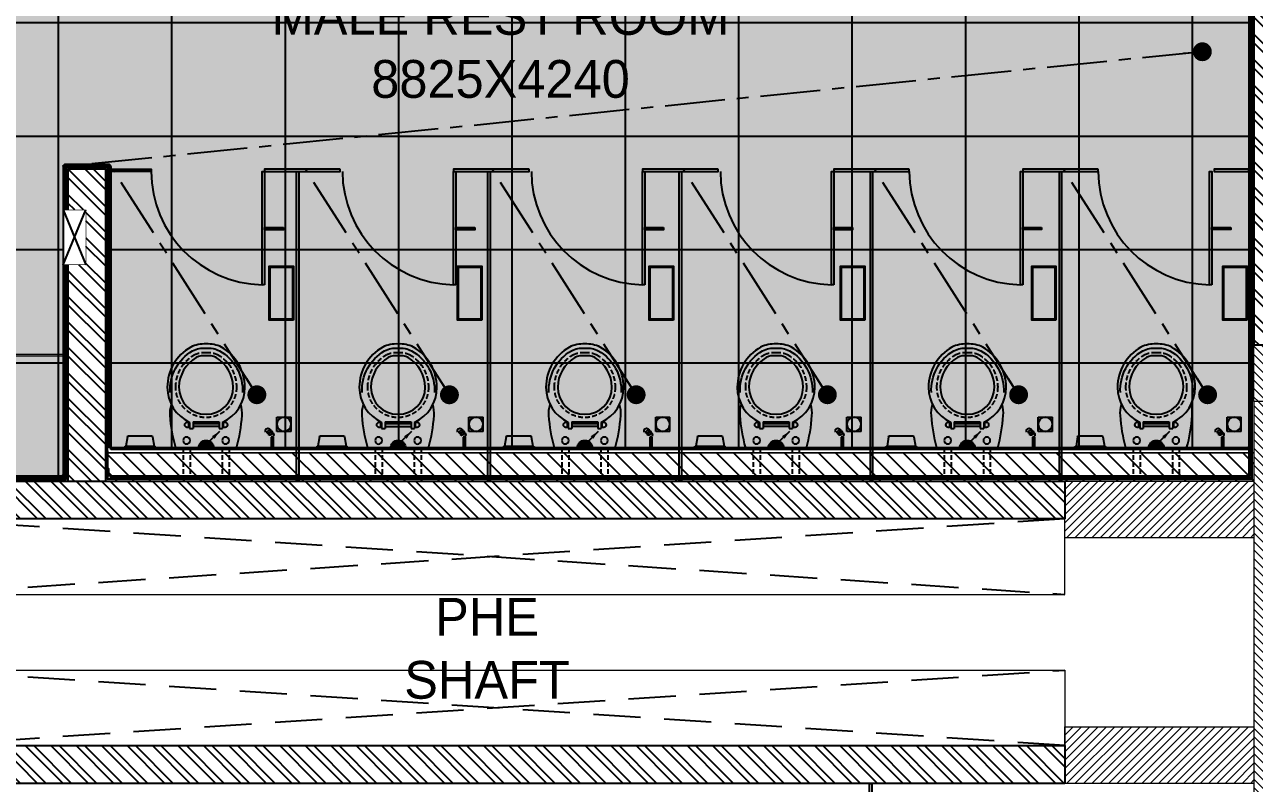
# Model space of a CAD drawing. Header units: millimetres. Extents: x 2335845 to 2509607, y 289014 to 361737.
# Drawn here: x 2369340 to 2375848, y 315482 to 319497 of the extents above; entities that cross this region are included whole.
import ezdxf

# ---------------------------------------------------------------- set-up
doc = ezdxf.new("R2010")
doc.units = ezdxf.units.MM
doc.linetypes.add('CENTER', pattern=[50.8, 31.75, -6.35, 6.35, -6.35])
doc.linetypes.add('HIDDEN', pattern=[0.375, 0.25, -0.125])
for name, color, linetype, lineweight in [('A-PLAN-COLUMN', 3, 'Continuous', 0), ('A-PLAN-RCC-HATCH', 8, 'Continuous', 13), ('A-PLAN-THIN', 251, 'Continuous', 15), ('TOA-FL-CPT-1', 8, 'Continuous', 5), ('TOA-FL-TILE-4', 8, 'Continuous', 5)]:
    doc.layers.add(name, color=color, linetype=linetype, lineweight=lineweight)
for name, color, linetype in [('A-PLAN-HATCH2', 8, 'Continuous'), ('A-PLAN-HIDDEN', 1, 'HIDDEN'), ('A-PLAN-PLASTER', 67, 'Continuous'), ('A-PLAN-SANITARY FIXTURES', 35, 'Continuous'), ('A-PLAN-SLOPE', 250, 'Continuous'), ('A-PLAN-TEXT', 4, 'Continuous'), ('A-PLAN-TILE', 32, 'Continuous'), ('A-PLAN-WALL', 6, 'Continuous'), ('A-PLAN-WALL HATCH', 8, 'Continuous'), ('TOA-FC-MODULAR', 7, 'Continuous')]:
    doc.layers.add(name, color=color, linetype=linetype)
doc.styles.add('ARIAL', font='arial.ttf')
doc.styles.get("Standard").update_dxf_attribs({"font": 'arial.ttf'})
doc.dimstyles.new('DIM40', dxfattribs={"dimtxt": 80, "dimasz": 20, "dimexe": 30, "dimexo": 25, "dimgap": 20, "dimtad": 1, "dimdec": 0, "dimzin": 0, "dimdsep": 46, "dimtxsty": 'Standard', "dimblk1": 'DOT', "dimblk2": 'DOT', "dimsah": 1, "dimcen": 0.09, "dimclrd": 1, "dimclre": 1, "dimclrt": 2, "dimadec": 0, "dimazin": 0, "dimtfac": 1, "dimtdec": 0, "dimtofl": 0, "dimtmove": 0, "dimatfit": 0, "dimldrblk": 'DOT', "dimfxl": 1, "dimtolj": 1, "dimtzin": 0, "dimarcsym": 0})

# ---------------------------------------------------------------- blocks, each defined once
blk = doc.blocks.new('Block-7 Lift Core')
at = {"layer": 'A-PLAN-RCC-HATCH'}
h = blk.add_hatch(dxfattribs=at)
h.set_pattern_fill('ANSI31', color=256, scale=10, angle=270, style=0)
h.set_pattern_definition([(315, (-209450, -299000), (22.4506403, 22.4506403), [])])
h.paths.add_polyline_path([(-2450, 1300), (-5250, 1300), (-5250, 1600), (-2450, 1600)])
h = blk.add_hatch(dxfattribs=at)
h.set_pattern_fill('ANSI31', color=256, scale=10, angle=270, style=0)
h.set_pattern_definition([(315, (-9550, -299000), (22.4506403, 22.4506403), [])])
h.paths.add_polyline_path([(-5050, -1300), (-5050, 1300), (-5250, 1300), (-5250, -1300)])
at = {"layer": 'A-PLAN-WALL HATCH'}
h = blk.add_hatch(dxfattribs=at)
h.set_pattern_fill('ANSI32', color=256, scale=10, angle=270, style=0)
h.set_pattern_definition([(315, (-209450, -290300), (67.35192, 67.35192), []), (315, (-209450, -290344.9), (67.35192, 67.35192), [])])
h.paths.add_polyline_path([(-5050, 1600), (-5050, 4200), (-5250, 4200), (-5250, 1600)])
at = {"layer": 'A-PLAN-COLUMN', "elevation": 0}
for points in [[(-2450, 1300), (-5250, 1300), (-5250, 1600), (-2450, 1600)], [(-5050, -1300), (-5050, 1300), (-5250, 1300), (-5250, -1300)]]:
    blk.add_lwpolyline(points, close=True, dxfattribs=at)
at = {"layer": 'A-PLAN-WALL', "elevation": 0}
blk.add_lwpolyline([(-5050, 1600), (-5050, 4200), (-5250, 4200), (-5250, 1600)], close=True, dxfattribs=at)
blk = doc.blocks.new('WC')
at = {"layer": 'A-PLAN-SANITARY FIXTURES', "color": 35}
for p, q in [((-64, 411.3), (-64, 288.3)), ((-59, 416.3), (-10, 424.7)), ((-10, 424.7), (-10, 274.8)), ((0, 433.3), (0, 266.3)), ((-59, 283.3), (-10, 274.8)), ((-162.6, -375), (-162.6, -450)), ((-87.6, -375), (-162.6, -375)), ((-87.6, -450), (-87.6, -375)), ((-56.5, -355), (-56.4, -344.5)), ((-56.5, -355), (0, -355)), ((-56.4, -344.5), (0, -344.5)), ((-87.6, -450), (-162.6, -450))]:
    blk.add_line(p, q, dxfattribs=at)
at = {"layer": 'A-PLAN-SANITARY FIXTURES'}
for p, q in [((0, 160.7), (0, -160.7)), ((-137.8, 68.9), (-103.3, 68.9)), ((-137.8, 68.9), (-137.8, -68.9)), ((-135.4, 87.3), (-103.3, 87.3)), ((-110.5, 92.1), (-134.3, 92.1)), ((-129.5, 68.9), (-129.5, -68.9)), ((-114.4, 68.9), (-114.4, -68.9)), ((-103.3, 87.3), (-103.3, 68.9)), ((-87.6, -70.4), (-20, -2.9)), ((-137.8, -68.9), (-103.3, -68.9)), ((-135.4, -87.3), (-103.3, -87.3)), ((-110.5, -92.1), (-134.3, -92.1)), ((-103.3, -68.9), (-103.3, -87.3))]:
    blk.add_line(p, q, dxfattribs=at)
at = {"layer": 'A-PLAN-SANITARY FIXTURES', "linetype": 'HIDDEN', "ltscale": 100}
for p, q in [((0, 121.7), (160.7, 121.7)), ((0, 85), (160.7, 85)), ((160.7, 121.7), (160.7, 85)), ((0, -85), (160.7, -85)), ((0, -121.7), (160.7, -121.7)), ((160.7, -85), (160.7, -121.7))]:
    blk.add_line(p, q, dxfattribs=at)
at = {"layer": 'A-PLAN-SANITARY FIXTURES'}
for points in [[(-550, 0, -0.12736), (-533.6, 81.5, -0.267926), (-321.6, 205.5, -0.291082), (-135.4, 87.3, -0.267926)], [(-292.7, 190, 0.282395), (-514.3, 71.3, 0.128205), (-528.2, 0, 0.128205), (-514.3, -71.3, 0.282395), (-292.7, -192.4)], [(0, 160.7, 0.051675), (-171.6, 190, 0.105989), (-229.1, 183.6, 0.06337)], [(-135.4, -87.3, -0.291082), (-321.6, -205.5, -0.267926), (-533.6, -81.5, -0.12736), (-550, 0, -0.12736)], [(0, -160.7, -0.051675), (-171.6, -190, -0.105989), (-229.1, -183.6, -0.06337)]]:
    blk.add_lwpolyline(points, format="xyb", dxfattribs=at)
at = {"layer": 'A-PLAN-SANITARY FIXTURES', "linetype": 'HIDDEN', "ltscale": 100}
blk.add_lwpolyline([(-505.2, 0, -0.129476), (-493.9, 60.6, -0.265771), (-321.5, 160.7, -1), (-321.5, -160.7, -0.265771), (-493.9, -60.6, -0.129476)], format="xyb", close=True, dxfattribs=at)
at = {"layer": 'A-PLAN-SANITARY FIXTURES'}
blk.add_lwpolyline([(-487.9, 0, -0.130858), (-478.6, 52.6, -0.264614), (-321.4, 143.5, -0.999609), (-321.4, -143.5, -0.264614), (-478.6, -52.6, -0.130858)], format="xyb", close=True, dxfattribs=at)
at = {"layer": 'A-PLAN-SANITARY FIXTURES', "const_width": 40}
blk.add_lwpolyline([(0, 20, 1), (0, -20, 1)], format="xyb", dxfattribs=at)
at = {"layer": 'A-PLAN-SANITARY FIXTURES'}
for centre in [(-39.3, 103.3), (-39.3, -103.3)]:
    blk.add_circle(centre, 18.4, dxfattribs=at)
at = {"layer": 'A-PLAN-SANITARY FIXTURES', "color": 35}
blk.add_circle((-125.1, -412.5), 37.5, dxfattribs=at)
for centre, radius, start, end in [((-59, 411.3), 5, 90, 180), ((0, 423.3), 10, 90.01201, 171.46923), ((-59, 288.3), 5, 180, 270), ((0, 276.3), 10, 188.53077, 269.98799), ((-90.9, -327.2), 13.4, 59.03852, 15.49678), ((-80.1, -336.9), 13.4, 80.60332, 25.70351), ((-69.4, -344.4), 13.4, 84.22203, 337.48366)]:
    blk.add_arc(centre, radius, start, end, dxfattribs=at)
at = {"layer": 'A-PLAN-SANITARY FIXTURES'}
for centre, radius, start, end in [((-122.4, 99), 13.8, 329.83099, 210.16901), ((0, 0), 40, 90.03581, 269.96419), ((-122.4, -99), 13.8, 149.83099, 30.16901)]:
    blk.add_arc(centre, radius, start, end, dxfattribs=at)
blk.add_solid([(-62.5, -31.2), (-48.4, -45.3), (-87.6, -70.4)], dxfattribs=at)
blk = doc.blocks.new('PH')
at = {"layer": 'A-PLAN-SANITARY FIXTURES'}
for points in [[(142.5, 135.5), (142.5, 7.5), (-142.5, 7.5), (-142.5, 135.5)], [(137.5, 130.5), (137.5, 12.5), (-137.5, 12.5), (-137.5, 130.5)]]:
    blk.add_lwpolyline(points, close=True, dxfattribs=at)
blk = doc.blocks.new('3')
at = {"layer": 'A-PLAN-SANITARY FIXTURES'}
blk.add_lwpolyline([(6494549.2, -2162401.7), (6494537.2, -2162401.7), (6494537.2, -2161801.7), (6494549.2, -2161801.7)], close=True, dxfattribs=at)
blk.add_arc((6494550.6, -2161800.4), 601.4, 180.11961, 268.72294, dxfattribs=at)
blk = doc.blocks.new('_DOT')
at = {"color": 0, "linetype": 'ByBlock'}
blk.add_line((-0.5, 0), (-1, 0), dxfattribs=at)
at = {"color": 0, "linetype": 'ByBlock', "const_width": 0.5}
blk.add_lwpolyline([(-0.25, 0, 1), (0.25, 0, 1)], format="xyb", close=True, dxfattribs=at)
blk = doc.blocks.new('Rest Room-1.01')
at = {"layer": 'A-PLAN-HATCH2'}
h = blk.add_hatch(dxfattribs=at)
h.set_pattern_fill('ANSI31', color=256, scale=20, style=0)
h.set_pattern_definition([(315, (-199381.59, 295668.05), (-44.901281, -44.901281), [])])
h.paths.add_polyline_path([(5118.4, -2402), (-956.6, -2402), (-956.6, -2252), (5118.4, -2252)])
at = {"layer": 'A-PLAN-RCC-HATCH'}
h = blk.add_hatch(dxfattribs=at)
h.set_pattern_fill('ANSI31', color=256, scale=250, angle=180, style=0)
h.set_pattern_definition([(225, (-17357.924, 426136.474), (22.097087, -22.097087), [])])
h.paths.add_polyline_path([(4118.4, -2402), (5118.4, -2402), (5118.4, -2702), (4118.4, -2702)])
h = blk.add_hatch(dxfattribs=at)
h.set_pattern_fill('ANSI31', color=256, scale=250, angle=180, style=0)
h.set_pattern_definition([(225, (-17357.924, 424836.474), (22.097087, -22.097087), [])])
h.paths.add_polyline_path([(4118.4, -3702), (5118.4, -3702), (5118.4, -4002), (4118.4, -4002)])
at = {"layer": 'A-PLAN-WALL HATCH'}
h = blk.add_hatch(dxfattribs=at)
h.set_pattern_fill('ANSI32', color=256, scale=10, style=0)
h.set_pattern_definition([(315, (-199382.59, 295668.05), (-67.35192, -67.35192), []), (315, (-199337.69, 295668.05), (-67.35192, -67.35192), [])])
h.paths.add_polyline_path([(-956.6, -752), (-1156.6, -752), (-1156.6, -967.7), (-1061.6, -967.7), (-1061.6, -1257.7), (-1156.6, -1257.7), (-1156.6, -2402), (-956.6, -2402)])
h = blk.add_hatch(dxfattribs=at)
h.set_pattern_fill('ANSI32', color=256, scale=10, angle=-180, style=0)
h.set_pattern_definition([(315, (-199381.59, 297068.05), (-67.35192, -67.35192), []), (315, (-199336.69, 297068.05), (-67.35192, -67.35192), [])])
h.paths.add_polyline_path([(4118.4, -2602), (-1931.6, -2602), (-1931.6, -2402), (4118.4, -2402)])
h = blk.add_hatch(dxfattribs=at)
h.set_pattern_fill('ANSI32', color=256, scale=10, angle=-180, style=0)
h.set_pattern_definition([(315, (-199381.59, 295668.05), (-67.35192, -67.35192), []), (315, (-199336.69, 295668.05), (-67.35192, -67.35192), [])])
h.paths.add_polyline_path([(4118.4, -4002), (-2446.7, -4002), (-2446.7, -3802), (4118.4, -3802)])
at = {"layer": 'A-PLAN-COLUMN', "elevation": 0}
for points in [[(4118.4, -2402), (5118.4, -2402), (5118.4, -2702), (4118.4, -2702)], [(4118.4, -3702), (5118.4, -3702), (5118.4, -4002), (4118.4, -4002)]]:
    blk.add_lwpolyline(points, close=True, dxfattribs=at)
at = {"layer": 'A-PLAN-HIDDEN', "ltscale": 1000}
for p, q in [((4118.4, -2602, 0), (-1931.6, -3002, 0)), ((-1931.6, -2602, 0), (4118.4, -3002)), ((4118.4, -3802, 0), (-1931.6, -3402, 0)), ((-1931.6, -3802, 0), (4118.4, -3402))]:
    blk.add_line(p, q, dxfattribs=at)
at = {"layer": 'A-PLAN-PLASTER', "elevation": 0}
for points in [[(1208.4, 1838), (1208.4, 1128), (1328.4, 1128), (1328.4, 1728), (5108.4, 1728), (5108.4, -2392), (-946.6, -2392), (-946.6, -742), (-1166.6, -742), (-1166.6, -967.7)], [(-4890.5, -2392), (-2041.6, -2392), (-2041.6, -1742), (-1921.6, -1742), (-1921.6, -2392), (-1166.6, -2392), (-1166.6, -1257.7)], [(-946.6, -2242), (-946.6, -2392)], [(5108.4, -2242), (5108.4, -2392)]]:
    blk.add_lwpolyline(points, dxfattribs=at)
at = {"layer": 'A-PLAN-SANITARY FIXTURES', "elevation": 0}
for points in [[(-716.4, -764), (-956.6, -764), (-956.6, -752), (-716.4, -752)], [(-16.4, -1060.8), (-16.4, -1072.8), (-116.4, -1072.8), (-116.4, -1060.8)], [(995.6, -1060.6), (995.6, -1072.6), (895.6, -1072.6), (895.6, -1060.6)], [(1995.6, -1060.4), (1995.6, -1072.4), (1895.6, -1072.4), (1895.6, -1060.4)], [(2995.6, -1060.2), (2995.6, -1072.2), (2895.6, -1072.2), (2895.6, -1060.2)], [(3995.6, -1060), (3995.6, -1072), (3895.6, -1072), (3895.6, -1060)], [(4996.6, -1059.8), (4996.6, -1071.8), (4896.6, -1071.8), (4896.6, -1059.8)]]:
    blk.add_lwpolyline(points, close=True, dxfattribs=at)
for points in [[(283.5, -751.9), (-116.5, -751.9), (-116.5, -763.9), (283.5, -763.9), (283.5, -751.9)], [(1283.5, -752.1), (883.5, -752.1), (883.5, -764.1), (1283.5, -764.1), (1283.5, -752.1)], [(2283.5, -751.9), (1883.5, -751.9), (1883.5, -763.9), (2283.5, -763.9), (2283.5, -751.9)], [(3295.5, -751.9), (2895.5, -751.9), (2895.5, -763.9), (3295.5, -763.9), (3295.5, -751.9)], [(4295.5, -751.9), (3895.5, -751.9), (3895.5, -763.9), (4295.5, -763.9), (4295.5, -751.9)], [(5092.4, -751.7), (4908.5, -751.7), (4908.5, -763.7), (5092.4, -763.7), (5092.4, -751.7)], [(-1181.6, -1257.7), (-1061.6, -967.7)], [(-1181.6, -967.7), (-1061.6, -1257.7)]]:
    blk.add_lwpolyline(points, dxfattribs=at)
at = {"layer": 'A-PLAN-SANITARY FIXTURES', "color": 35, "elevation": 0}
for points in [[(53.4, -763.9), (65.4, -763.9), (65.4, -2402), (53.4, -2402)], [(1065.4, -764.1), (1077.4, -764.1), (1077.4, -2402.1), (1065.4, -2402.1)], [(2077.4, -763.9), (2089.4, -763.9), (2089.4, -2402), (2077.4, -2402)], [(3089.4, -763.9), (3101.4, -763.9), (3101.4, -2402), (3089.4, -2402)], [(4089.4, -763.9), (4101.4, -763.9), (4101.4, -2402), (4089.4, -2402)], [(3096.4, -5639.8), (3084.4, -5639.8), (3084.4, -4001.8), (3096.4, -4001.8)]]:
    blk.add_lwpolyline(points, close=True, dxfattribs=at)
at = {"layer": 'A-PLAN-SANITARY FIXTURES', "color": 35, "const_width": 2.77, "elevation": 0}
blk.add_lwpolyline([(-1061.6, -1257.7), (-1181.6, -1257.7), (-1181.6, -967.7), (-1061.6, -967.7)], close=True, dxfattribs=at)
at = {"layer": 'A-PLAN-THIN'}
for p, q in [((-1182.7, -1732), (-1916.6, -1732)), ((-1182.7, -1742), (-1906.6, -1741.9)), ((5118.4, -2252), (-956.6, -2252))]:
    blk.add_line(p, q, dxfattribs=at)
at = {"layer": 'A-PLAN-THIN', "elevation": 0}
blk.add_lwpolyline([(5118.4, -2402), (-956.6, -2402), (-956.6, -2252), (5118.4, -2252)], close=True, dxfattribs=at)
for points in [[(-1931.6, -2702), (-1931.6, -3002), (4118.4, -3002), (4118.4, -2602)], [(-1931.6, -3702), (-1931.6, -3402), (4118.4, -3402), (4118.4, -3802)]]:
    blk.add_lwpolyline(points, dxfattribs=at)
at = {"layer": 'A-PLAN-TILE', "elevation": 0}
for points in [[(5093.4, 1707.7), (5101.4, 1707.7), (5101.4, -2221.5), (5093.4, -2221.5), (5093.4, 1707.7)], [(-1181.6, -737), (-1181.6, -2371), (-1173.6, -2371), (-1173.6, -1257.7)], [(-1173.6, -967.7), (-1173.6, -737), (-1181.6, -737)], [(-1171.6, -727), (-940.6, -727), (-940.6, -735), (-1171.6, -735), (-1171.6, -727), (-1171.6, -727)], [(-930.6, -737), (-930.6, -2221), (-938.6, -2221), (-938.6, -737), (-930.6, -737)], [(-930.6, -2235), (-930.6, -2227), (5093.4, -2227), (5093.4, -2235), (-930.6, -2235)], [(-1906.6, -2377), (-1173.6, -2377), (-1173.6, -2385), (-1906.6, -2385), (-1906.6, -2377)], [(5092.4, -2385), (5092.4, -2377), (-931.6, -2377), (-931.6, -2385), (5092.4, -2385)]]:
    blk.add_lwpolyline(points, dxfattribs=at)
at = {"layer": 'A-PLAN-TILE', "color": 8, "elevation": 0}
for points in [[(-1181.1, -737), (-1181.6, -737, -0.414214), (-1171.6, -727), (-1171.6, -772), (-1173.1, -772), (-1173.1, -729.2, 0.261434), (-1181.1, -737)], [(-931.1, -737), (-930.6, -737, 0.414214), (-940.6, -727), (-940.6, -772), (-939.1, -772), (-939.1, -729.2, -0.261434), (-931.1, -737)]]:
    blk.add_lwpolyline(points, format="xyb", dxfattribs=at)
for points in [[(-930.6, -2219, 0.079624), (-930.2, -2221.5), (-939.1, -2221.5), (-939.1, -2187), (-940.6, -2187), (-940.6, -2223), (-929.5, -2223, 0.267949), (-922.6, -2227), (-922.6, -2226, -0.414214), (-929.6, -2219)], [(5093.4, -2219, -0.079624), (5093, -2221.5), (5101.9, -2221.5), (5101.9, -2187), (5103.4, -2187), (5103.4, -2223), (5092.3, -2223, -0.267949), (5085.4, -2227), (5085.4, -2226, 0.414214), (5092.4, -2219)], [(-1182.1, -2368.5, -0.079624), (-1182.5, -2371), (-1173.6, -2371), (-1173.6, -2336.5), (-1172.1, -2336.5), (-1172.1, -2372.5), (-1183.2, -2372.5, -0.267949), (-1190.1, -2376.5), (-1190.1, -2375.5, 0.414214), (-1183.1, -2368.5)], [(-931.6, -2369, 0.079624), (-931.2, -2371.5), (-940.1, -2371.5), (-940.1, -2337), (-941.6, -2337), (-941.6, -2373), (-930.5, -2373, 0.267949), (-923.6, -2377), (-923.6, -2376, -0.414214), (-930.6, -2369)], [(5092.4, -2369, -0.079624), (5092, -2371.5), (5100.9, -2371.5), (5100.9, -2337), (5102.4, -2337), (5102.4, -2373), (5091.3, -2373, -0.267949), (5084.4, -2377), (5084.4, -2376, 0.414214), (5091.4, -2369)]]:
    blk.add_lwpolyline(points, format="xyb", close=True, dxfattribs=at)
at = {"layer": 'A-PLAN-TILE', "elevation": 0}
for points in [[(5092.4, -2371.5), (5100.4, -2371.5), (5100.4, -2223), (5092.4, -2223)], [(5101.4, -2371.5), (5093.4, -2371.5), (5093.4, -2223), (5101.4, -2223)]]:
    blk.add_lwpolyline(points, close=True, dxfattribs=at)
at = {"layer": 'A-PLAN-WALL', "elevation": 0}
for points in [[(-1156.6, -1257.7), (-1156.6, -2402), (-956.6, -2402), (-956.6, -752), (-1156.6, -752), (-1156.6, -967.7)], [(4118.4, -2602), (-1931.6, -2602), (-1931.6, -2402), (4118.4, -2402), (4118.4, -2602)], [(4118.4, -4002), (-2446.7, -4002), (-2446.7, -3802), (4118.4, -3802), (4118.4, -4002)]]:
    blk.add_lwpolyline(points, dxfattribs=at)
at = {"layer": 'A-PLAN-SANITARY FIXTURES', "extrusion": (0, 0, -1), "xscale": -1, "zscale": -1, "rotation": 359.9882290226562}
for p in [(6495109.7, 2159703.7), (6494097.7, 2159703.7), (6493097.7, 2159703.5), (6492097.7, 2159703.6), (6491097.7, 2159703.5), (6490097.7, 2159703.7)]:
    blk.add_blockref('3', p, dxfattribs=at)
at = {"layer": 'A-PLAN-SANITARY FIXTURES', "color": 35, "extrusion": (0, 0, -1), "xscale": -1, "zscale": -1}
for p, rotation in [((99.1, -1408.1), 90), ((-897.9, -1408.2), 90), ((-1911.8, -1408.2), 89.99426756612762), ((-2923.8, -1408.2), 89.99426756612762), ((-3935.8, -1408.2), 89.99426756612762), ((-4946.9, -1408.1), 90)]:
    blk.add_blockref('PH', p, dxfattribs=dict(at, rotation=rotation))
at = {"layer": 'A-PLAN-SANITARY FIXTURES', "color": 35}
for p, xscale, rotation in [((-425.6, -2227), -1, 90), ((590.4, -2227.1), -1, 90), ((1578.4, -2227), -0.9999999999999999, 90.00573243387238), ((2590.4, -2227), -0.9999999999999999, 90.00573243387238), ((3602.4, -2227), -0.9999999999999999, 90.00573243387238), ((4602.4, -2227), -1, 90)]:
    blk.add_blockref('WC', p, dxfattribs=dict(at, xscale=xscale, rotation=rotation))
at = {"layer": 'A-PLAN-SLOPE', "linetype": 'CENTER', "ltscale": 10}
for points in [[(4846.1, -130.6, 0), (-1056.1, -727, 0)], [(-157, -1945.5), (-917.4, -755)], [(862, -1945.7), (101.7, -755)], [(1849.9, -1945.5), (1089.4, -755)], [(2861.9, -1945.5), (2101.4, -755)], [(3873.9, -1945.5), (3113.4, -755)], [(4873.9, -1945.5), (4113.4, -755)]]:
    blk.add_leader(points, dimstyle='DIM40', override={"dimasz": 100, "dimclrd": 256}, dxfattribs=at)
blk = doc.blocks.new('CHOREE')
for name, p in [('Block-7 Lift Core', (-17467.8, -2050.2)), ('Rest Room-1.01', (-27836.2, 1231.8, 0))]:
    blk.add_blockref(name, p)
blk = doc.blocks.new('BIG CHOORE')
blk.add_blockref('CHOREE', (-2408, -1909))

msp = doc.modelspace()

# ---------------------------------------------------------------- hatches: boundary and pattern name
at = {"layer": 'TOA-FC-MODULAR'}
h = msp.add_hatch(dxfattribs=at)
h.set_pattern_fill('BRASS', color=253, scale=65, angle=45)
h.set_pattern_definition([(45, (2408113.76, 309771.23), (-291.8583, 291.8583), []), (45, (2407967.83, 309917.15), (-291.8583, 291.8583), [206.375, -103.1875])])
edge = h.paths.add_edge_path()
edge.add_line((2411179.683, 321856.624), (2411179.683, 320761.624))
edge.add_line((2411179.683, 320761.624), (2412294.683, 320761.625))
edge.add_arc((2412294.683, 320751.625), 10, -0.0000407, 90.0000407, ccw=False)
edge.add_line((2412304.683, 320751.625), (2412304.683, 317716.624))
edge.add_line((2412304.683, 317716.624), (2412944.683, 317716.624))
edge.add_arc((2412944.683, 317706.624), 10, -0.2612104, 90, ccw=False)
edge.add_line((2412954.683, 317706.578), (2412946.683, 317449.645))
edge.add_line((2412946.683, 317449.645), (2412791.698, 317451.218))
edge.add_line((2412791.698, 317451.218), (2412791.692, 317566.176))
edge.add_line((2412791.692, 317566.176), (2411454.681, 317566.624))
edge.add_line((2411454.681, 317566.624), (2411454.681, 315714.243))
edge.add_line((2411454.681, 315714.243), (2412791.692, 315714.073))
edge.add_line((2412791.692, 315714.073), (2412791.692, 316848.625))
edge.add_line((2412791.692, 316848.625), (2412954.686, 316848.625))
edge.add_line((2412954.686, 316848.625), (2412954.686, 315550.176))
edge.add_line((2412954.686, 315550.176), (2411454.681, 315550.176))
edge.add_line((2411454.681, 315550.176), (2411446.681, 310551.624))
edge.add_line((2411446.681, 310551.624), (2414356.33, 310554.526))
edge.add_line((2414356.33, 310554.526), (2415181.896, 315907.35))
edge.add_line((2415181.896, 315907.35), (2414598.773, 315997.171))
edge.add_arc((2414600.296, 316007.055), 10, 170.8500989, 261.2432085, ccw=False)
edge.add_line((2414590.423, 316008.645), (2414610.214, 316137.13))
edge.add_arc((2414619.854, 316135.645), 9.753, 79.7927599, 171.2432085, ccw=False)
edge.add_line((2414621.582, 316145.244), (2415288.752, 316042.729))
edge.add_line((2415288.752, 316042.729), (2416181.221, 321836.624))
edge.add_line((2416181.221, 321836.624), (2413604.683, 321836.624))
edge.add_line((2413604.683, 321836.624), (2413604.683, 320721.624))
edge.add_arc((2413594.683, 320721.624), 10, 270, 360, ccw=False)
edge.add_line((2413594.683, 320711.624), (2413464.683, 320711.624))
edge.add_arc((2413464.683, 320721.624), 10, 179.9971874, 270, ccw=False)
edge.add_line((2413454.683, 320721.624), (2413454.683, 321851.624))
edge.add_line((2413454.683, 321851.624), (2411179.683, 321856.624))
edge = h.paths.add_edge_path()
edge.add_line((2405369.683, 318461.624), (2407354.683, 318461.624))
edge.add_line((2407354.683, 318461.624), (2407354.683, 317561.124))
edge.add_arc((2407364.436, 317561.124), 9.753, 180, 271.4504486)
edge.add_line((2407364.683, 317551.374), (2408004.718, 317551.157))
edge.add_line((2408004.718, 317551.157), (2408004.718, 317449.645))
edge.add_line((2408004.718, 317449.645), (2408167.668, 317449.645))
edge.add_line((2408167.668, 317449.645), (2408167.668, 317551.312))
edge.add_line((2408167.668, 317551.312), (2409504.685, 317551.624))
edge.add_line((2409504.685, 317551.624), (2409504.685, 315714.073))
edge.add_line((2409504.685, 315714.073), (2408167.668, 315714.073))
edge.add_line((2408167.668, 315714.073), (2408167.668, 316848.625))
edge.add_line((2408167.668, 316848.625), (2408004.68, 316848.625))
edge.add_line((2408004.68, 316848.625), (2408004.68, 315550.176))
edge.add_line((2408004.68, 315550.176), (2409504.685, 315550.176))
edge.add_line((2409504.685, 315550.176), (2409504.685, 310551.624))
edge.add_line((2409504.685, 310551.624), (2405384.683, 310551.624))
edge.add_line((2405384.683, 310551.624), (2405384.683, 315051.624))
edge.add_line((2405384.683, 315051.624), (2406059.683, 315051.624))
edge.add_arc((2406059.683, 315061.624), 10, 270, 360)
edge.add_line((2406069.683, 315061.624), (2406069.683, 315191.624))
edge.add_arc((2406059.683, 315191.624), 10, 360, 450)
edge.add_line((2406059.683, 315201.624), (2405369.683, 315201.624))
edge.add_line((2405369.683, 315201.624), (2405369.683, 316746.331))
edge.add_line((2405369.683, 316746.331), (2406059.683, 316746.331))
edge.add_arc((2406059.683, 316756.331), 10, 270, 360)
edge.add_line((2406069.683, 316756.331), (2406069.683, 316886.331))
edge.add_arc((2406059.93, 316886.331), 9.753, 0, 91.4504489)
edge.add_line((2406059.683, 316896.081), (2405369.683, 316896.081))
edge.add_line((2405369.683, 316896.081), (2405369.683, 318461.624))
edge = h.paths.add_edge_path()
edge.add_line((2367514.683, 312121.624), (2367514.683, 313056.624))
edge.add_line((2367514.683, 313056.624), (2368810.183, 313056.624))
edge.add_arc((2368810.183, 313066.377), 9.753, 270, 361.4504486)
edge.add_line((2368819.933, 313066.624), (2368819.683, 315306.626))
edge.add_line((2368819.683, 315306.626), (2375819.683, 315306.626))
edge.add_line((2375819.683, 315306.626), (2375819.683, 311121.624))
edge.add_line((2375819.683, 311121.624), (2372219.683, 311121.624))
edge.add_line((2372219.683, 311121.624), (2372219.433, 311796.624))
edge.add_arc((2372209.426, 311796.621), 10.007, 0.0212207, 88.5283304)
edge.add_line((2372209.683, 311806.624), (2372079.683, 311806.624))
edge.add_arc((2372079.683, 311796.624), 10, 90, 180)
edge.add_line((2372069.683, 311796.624), (2372069.683, 311106.624))
edge.add_line((2372069.683, 311106.624), (2369624.949, 311106.624))
edge.add_line((2369624.949, 311106.624), (2369624.977, 312136.624))
edge.add_arc((2369614.977, 312136.624), 10, 359.9984427, 450.0015574)
edge.add_line((2369614.977, 312146.624), (2369484.977, 312146.624))
edge.add_arc((2369484.977, 312136.624), 10, 90, 180.0000003)
edge.add_line((2369474.977, 312136.624), (2369474.977, 311106.624))
edge.add_line((2369474.977, 311106.624), (2367514.683, 311106.624))
edge.add_line((2367514.683, 311106.624), (2367514.683, 312121.624))
edge = h.paths.add_edge_path()
edge.add_line((2365944.683, 318121.627), (2365944.683, 318296.624))
edge.add_line((2365944.683, 318296.624), (2367694.683, 318296.624))
edge.add_arc((2367694.683, 318306.624), 10, 270, 360)
edge.add_line((2367704.683, 318306.624), (2367704.683, 318436.624))
edge.add_arc((2367694.683, 318436.624), 10, 360, 450.0000003)
edge.add_line((2367694.683, 318446.624), (2367059.683, 318446.624))
edge.add_line((2367059.683, 318446.624), (2367059.683, 321281.624))
edge.add_line((2367059.683, 321281.624), (2371919.683, 321281.624))
edge.add_line((2371919.683, 321281.624), (2371919.933, 320606.624))
edge.add_arc((2371929.94, 320606.628), 10.007, 180.0212207, 268.5283304)
edge.add_line((2371929.683, 320596.624), (2372059.683, 320596.624))
edge.add_arc((2372059.683, 320606.624), 10, 270, 360.0000003)
edge.add_line((2372069.683, 320606.624), (2372069.683, 321196.624))
edge.add_line((2372069.683, 321196.624), (2375819.683, 321196.624))
edge.add_line((2375819.683, 321196.624), (2375819.683, 317256.622))
edge.add_line((2375819.683, 317256.622), (2369795.683, 317256.622))
edge.add_line((2369795.683, 317256.622), (2369795.683, 318746.624))
edge.add_arc((2369785.683, 318746.624), 10, 0, 90)
edge.add_line((2369785.683, 318756.624), (2369554.683, 318756.624))
edge.add_arc((2369554.683, 318746.624), 10, 90, 180)
edge.add_line((2369544.683, 318746.624), (2369544.683, 317106.624))
edge.add_line((2369544.683, 317106.624), (2368819.683, 317106.624))
edge.add_line((2368819.683, 317106.624), (2368819.683, 317746.624))
edge.add_arc((2368809.683, 317746.624), 10, 0, 90)
edge.add_line((2368809.683, 317756.624), (2368679.683, 317756.624))
edge.add_arc((2368679.683, 317746.624), 10, 90, 180)
edge.add_line((2368669.683, 317746.624), (2368669.683, 317106.624))
edge.add_line((2368669.683, 317106.624), (2365919.683, 317106.624))
edge.add_line((2365919.683, 317106.624), (2365919.667, 318121.627))
edge.add_line((2365919.667, 318121.627), (2365944.683, 318121.627))
h = msp.add_hatch(dxfattribs=at)
h.set_pattern_fill('_USER', color=252, scale=600, angle=270, double=1, pattern_type=0)
h.set_pattern_definition([(270, (2365919.7, 317106.6), (600, -1e-13), []), (0, (2365919.7, 317106.6), (0, 600), [])])
edge = h.paths.add_edge_path()
edge.add_line((2365944.683, 318121.627), (2365944.683, 318296.624))
edge.add_line((2365944.683, 318296.624), (2367694.683, 318296.624))
edge.add_arc((2367694.683, 318306.624), 10, 270, 360)
edge.add_line((2367704.683, 318306.624), (2367704.683, 318436.624))
edge.add_arc((2367694.683, 318436.624), 10, 360, 450.0000003)
edge.add_line((2367694.683, 318446.624), (2367059.683, 318446.624))
edge.add_line((2367059.683, 318446.624), (2367059.683, 321281.624))
edge.add_line((2367059.683, 321281.624), (2371919.683, 321281.624))
edge.add_line((2371919.683, 321281.624), (2371919.933, 320606.624))
edge.add_arc((2371929.94, 320606.628), 10.007, 180.0212207, 268.5283304)
edge.add_line((2371929.683, 320596.624), (2372059.683, 320596.624))
edge.add_arc((2372059.683, 320606.624), 10, 270, 360.0000003)
edge.add_line((2372069.683, 320606.624), (2372069.683, 321196.624))
edge.add_line((2372069.683, 321196.624), (2375819.683, 321196.624))
edge.add_line((2375819.683, 321196.624), (2375819.683, 317256.622))
edge.add_line((2375819.683, 317256.622), (2369795.683, 317256.622))
edge.add_line((2369795.683, 317256.622), (2369795.683, 318746.624))
edge.add_arc((2369785.683, 318746.624), 10, 0, 90)
edge.add_line((2369785.683, 318756.624), (2369554.683, 318756.624))
edge.add_arc((2369554.683, 318746.624), 10, 90, 180)
edge.add_line((2369544.683, 318746.624), (2369544.683, 317106.624))
edge.add_line((2369544.683, 317106.624), (2368819.683, 317106.624))
edge.add_line((2368819.683, 317106.624), (2368819.683, 317746.624))
edge.add_arc((2368809.683, 317746.624), 10, 0, 90)
edge.add_line((2368809.683, 317756.624), (2368679.683, 317756.624))
edge.add_arc((2368679.683, 317746.624), 10, 90, 180)
edge.add_line((2368669.683, 317746.624), (2368669.683, 317106.624))
edge.add_line((2368669.683, 317106.624), (2365919.683, 317106.624))
edge.add_line((2365919.683, 317106.624), (2365919.667, 318121.627))
edge.add_line((2365919.667, 318121.627), (2365944.683, 318121.627))
at = {"layer": 'TOA-FL-CPT-1', "true_color": 0xc7c8ca}
h = msp.add_hatch(dxfattribs=at)
h.set_pattern_fill('AR-PARQ1', color=9, scale=3)
h.set_pattern_definition([(90, (54538.6, -6708.4), (-914.4, 914.4), [914.4, -914.4]), (90, (54691, -6708.4), (-914.4, 914.4), [914.4, -914.4]), (90, (54843.4, -6708.4), (-914.4, 914.4), [914.4, -914.4]), (90, (54995.8, -6708.4), (-914.4, 914.4), [914.4, -914.4]), (90, (55148.2, -6708.4), (-914.4, 914.4), [914.4, -914.4]), (90, (55300.6, -6708.4), (-914.4, 914.4), [914.4, -914.4]), (90, (55453, -6708.4), (-914.4, 914.4), [914.4, -914.4]), (0, (54538.6, -5794), (914.4, -914.4), [914.4, -914.4]), (0, (54538.6, -5641.6), (914.4, -914.4), [914.4, -914.4]), (0, (54538.6, -5489.2), (914.4, -914.4), [914.4, -914.4]), (0, (54538.6, -5336.8), (914.4, -914.4), [914.4, -914.4]), (0, (54538.6, -5184.4), (914.4, -914.4), [914.4, -914.4]), (0, (54538.6, -5032), (914.4, -914.4), [914.4, -914.4]), (0, (54538.6, -4879.6), (914.4, -914.4), [914.4, -914.4])])
h.paths.add_polyline_path([(2344950.518, 323601.624), (2348044.691, 323601.624), (2348044.691, 308801.624), (2344978.375, 308801.624), (2344983.023, 307001.553), (2351045.878, 307001.608), (2351044.683, 304701.624), (2350244.683, 304670.094), (2350244.683, 294701.624), (2352811.835, 294701.622), (2352811.821, 307001.631), (2405044.683, 307005.059), (2405044.683, 327701.624), (2410595.745, 327701.624), (2410609.803, 329501.624), (2408605.34, 329501.624), (2411484.683, 335301.624), (2408440.262, 335301.624), (2406365.488, 331122.307), (2403244.678, 328001.969), (2403244.795, 325600.805), (2384290.648, 325598.809), (2384290.648, 323607.372), (2375885.176, 323603.528), (2375861.465, 325602.978), (2360226.195, 325602.091), (2360226.052, 334601.937), (2375945.229, 334602.179), (2375945.229, 331031.373), (2376972.789, 331510.903), (2389391.537, 331510.903), (2389391.537, 331810.72), (2389491.628, 331810.72), (2389491.53, 331510.903), (2391791.53, 331510.903), (2391791.531, 333010.881), (2389491.53, 333010.881), (2389491.531, 332710.861), (2389391.537, 332710.861), (2389391.54, 333010.905), (2377622.511, 333011.008), (2377622.511, 336459.845), (2386144.742, 336459.853), (2386144.683, 337701.624), (2376094.699, 337701.624), (2376094.724, 335802.062), (2362938.321, 335802.061), (2362938.326, 340629.119), (2359023.456, 340413.419), (2359023.899, 325602.053), (2352244.614, 325602.052), (2352244.655, 339888.472), (2350244.683, 339753.79), (2350259.797, 327701.624), (2351044.683, 327701.624), (2351043.518, 325401.69), (2344945.863, 325401.675)])
h.paths.add_polyline_path([(2365719.683, 323601.624), (2395044.683, 323601.624), (2395044.683, 322741.298), (2398494.622, 322751.666), (2398494.622, 323601.624), (2403544.687, 323601.624), (2403544.687, 308801.634), (2365719.683, 308801.634)], flags=16)
h.paths.add_polyline_path([(2349719.689, 323601.683), (2365719.683, 323601.683), (2365719.683, 308801.624), (2349719.689, 308801.624)], flags=16)
at = {"layer": 'TOA-FL-TILE-4'}
h = msp.add_hatch(dxfattribs=at)
h.set_pattern_fill('_USER', color=253, scale=600, pattern_type=0)
h.set_pattern_definition([(0, (2365919.7, 317106.6), (0, 600), [])])
edge = h.paths.add_edge_path()
edge.add_line((2365944.683, 318121.627), (2365944.683, 318296.624))
edge.add_line((2365944.683, 318296.624), (2367694.683, 318296.624))
edge.add_arc((2367694.683, 318306.624), 10, 270, 360)
edge.add_line((2367704.683, 318306.624), (2367704.683, 318436.624))
edge.add_arc((2367694.683, 318436.624), 10, 360, 450.0000003)
edge.add_line((2367694.683, 318446.624), (2367059.683, 318446.624))
edge.add_line((2367059.683, 318446.624), (2367059.683, 321281.624))
edge.add_line((2367059.683, 321281.624), (2371919.683, 321281.624))
edge.add_line((2371919.683, 321281.624), (2371919.933, 320606.624))
edge.add_arc((2371929.94, 320606.628), 10.007, 180.0212207, 268.5283304)
edge.add_line((2371929.683, 320596.624), (2372059.683, 320596.624))
edge.add_arc((2372059.683, 320606.624), 10, 270, 360.0000003)
edge.add_line((2372069.683, 320606.624), (2372069.683, 321196.624))
edge.add_line((2372069.683, 321196.624), (2375819.683, 321196.624))
edge.add_line((2375819.683, 321196.624), (2375819.683, 317256.622))
edge.add_line((2375819.683, 317256.622), (2369795.683, 317256.622))
edge.add_line((2369795.683, 317256.622), (2369795.683, 318746.624))
edge.add_arc((2369785.683, 318746.624), 10, 0, 90)
edge.add_line((2369785.683, 318756.624), (2369554.683, 318756.624))
edge.add_arc((2369554.683, 318746.624), 10, 90, 180)
edge.add_line((2369544.683, 318746.624), (2369544.683, 317106.624))
edge.add_line((2369544.683, 317106.624), (2368819.683, 317106.624))
edge.add_line((2368819.683, 317106.624), (2368819.683, 317746.624))
edge.add_arc((2368809.683, 317746.624), 10, 0, 90)
edge.add_line((2368809.683, 317756.624), (2368679.683, 317756.624))
edge.add_arc((2368679.683, 317746.624), 10, 90, 180)
edge.add_line((2368669.683, 317746.624), (2368669.683, 317106.624))
edge.add_line((2368669.683, 317106.624), (2365919.683, 317106.624))
edge.add_line((2365919.683, 317106.624), (2365919.667, 318121.627))
edge.add_line((2365919.667, 318121.627), (2365944.683, 318121.627))
h = msp.add_hatch(dxfattribs=at)
h.set_pattern_fill('_USER', color=253, scale=1200, angle=90, pattern_type=0)
h.set_pattern_definition([(90, (2365919.7, 317106.6), (-1200, 7e-14), [])])
edge = h.paths.add_edge_path()
edge.add_line((2365944.683, 318121.627), (2365944.683, 318296.624))
edge.add_line((2365944.683, 318296.624), (2367694.683, 318296.624))
edge.add_arc((2367694.683, 318306.624), 10, 270, 360)
edge.add_line((2367704.683, 318306.624), (2367704.683, 318436.624))
edge.add_arc((2367694.683, 318436.624), 10, 360, 450.0000003)
edge.add_line((2367694.683, 318446.624), (2367059.683, 318446.624))
edge.add_line((2367059.683, 318446.624), (2367059.683, 321281.624))
edge.add_line((2367059.683, 321281.624), (2371919.683, 321281.624))
edge.add_line((2371919.683, 321281.624), (2371919.933, 320606.624))
edge.add_arc((2371929.94, 320606.628), 10.007, 180.0212207, 268.5283304)
edge.add_line((2371929.683, 320596.624), (2372059.683, 320596.624))
edge.add_arc((2372059.683, 320606.624), 10, 270, 360.0000003)
edge.add_line((2372069.683, 320606.624), (2372069.683, 321196.624))
edge.add_line((2372069.683, 321196.624), (2375819.683, 321196.624))
edge.add_line((2375819.683, 321196.624), (2375819.683, 317256.622))
edge.add_line((2375819.683, 317256.622), (2369795.683, 317256.622))
edge.add_line((2369795.683, 317256.622), (2369795.683, 318746.624))
edge.add_arc((2369785.683, 318746.624), 10, 0, 90)
edge.add_line((2369785.683, 318756.624), (2369554.683, 318756.624))
edge.add_arc((2369554.683, 318746.624), 10, 90, 180)
edge.add_line((2369544.683, 318746.624), (2369544.683, 317106.624))
edge.add_line((2369544.683, 317106.624), (2368819.683, 317106.624))
edge.add_line((2368819.683, 317106.624), (2368819.683, 317746.624))
edge.add_arc((2368809.683, 317746.624), 10, 0, 90)
edge.add_line((2368809.683, 317756.624), (2368679.683, 317756.624))
edge.add_arc((2368679.683, 317746.624), 10, 90, 180)
edge.add_line((2368669.683, 317746.624), (2368669.683, 317106.624))
edge.add_line((2368669.683, 317106.624), (2365919.683, 317106.624))
edge.add_line((2365919.683, 317106.624), (2365919.667, 318121.627))
edge.add_line((2365919.667, 318121.627), (2365944.683, 318121.627))

# ---------------------------------------------------------------- linework, layer by layer
at = {"elevation": 0}
msp.add_lwpolyline([(2367059.683, 321281.624), (2371919.683, 321281.624), (2371919.933, 320606.624, 0.40660241), (2371929.683, 320596.624), (2372059.683, 320596.624, 0.41421356), (2372069.683, 320606.624), (2372069.683, 321196.624), (2375819.683, 321196.624), (2375819.683, 317256.622), (2369795.683, 317256.622), (2369795.683, 318746.624, 0.41421356), (2369785.683, 318756.624), (2369554.683, 318756.624, 0.41421356), (2369544.683, 318746.624), (2369544.683, 317106.624), (2368819.683, 317106.624)], format="xyb", dxfattribs=at)

# ---------------------------------------------------------------- block references
msp.add_blockref('BIG CHOORE', (2400970.421, 320160.812))

# ---------------------------------------------------------------- texts
at = {"layer": 'A-PLAN-TEXT', "char_height": 200, "attachment_point": 2, "style": 'ARIAL'}
for s, insert, width in [('\\pi0.322;{\\fCentury Gothic|b0|i0|c0|p34;MALE REST ROOM\\P8825X4240}', (2371858.442, 319642.548, 0), 3119.43168), ('\\pi0.322;{\\fCentury Gothic|b0|i0|c0|p34;PHE SHAFT}', (2371787.086, 316463.096, 0), 1367.32971)]:
    msp.add_mtext(s, dxfattribs=dict(at, insert=insert, width=width))

doc.saveas('drawing.dxf')
